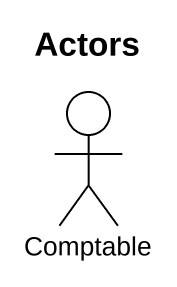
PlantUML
@startuml
title Actors
actor Comptable
@enduml
